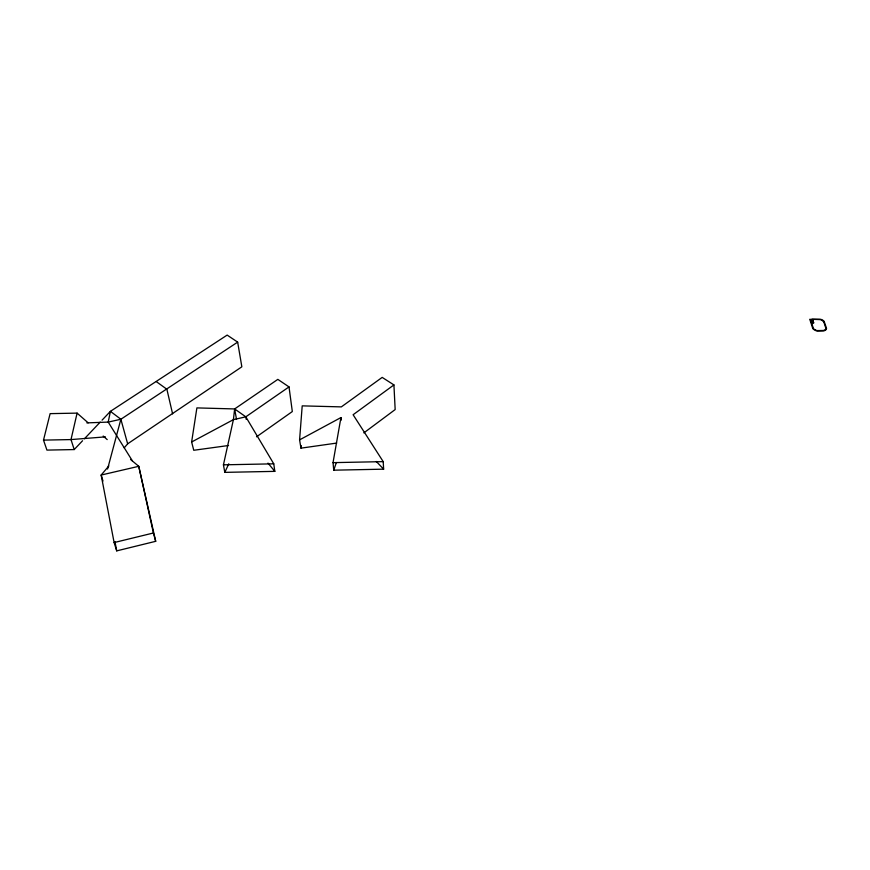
<?xml version="1.0" encoding="UTF-8"?>
<svg xmlns="http://www.w3.org/2000/svg" width="870" height="870" viewBox="0 0 870 870"><rect width="100%" height="100%" fill="white"/><g stroke="black" fill="none" stroke-linecap="round" stroke-linejoin="round"><path stroke-width="1.3" d="M336.679 443.08L300.966 448.148L301.161 445.538M300.966 448.148L299.584 439.872L302.205 405.866L341.344 406.888L382.18 377.395L393.925 384.921L395.165 409.563L363.845 432.89M256.552 436.805L292.32 411.553L289.014 386.911L277.845 379.374L234.639 408.943L233.399 419.655L223.438 464.83L224.797 472.366L274.822 471.366L273.767 463.83L245.808 416.828L234.639 408.943L196.892 407.899L191.628 442.003L193.76 450.279L228.549 445.505M393.925 384.921L353.111 414.74L383.202 461.633L383.637 469.169L333.754 470.181L333.025 462.644L340.942 417.567L299.584 439.872M77.093 413.119L71.003 439.578L74.211 449.562L46.936 450.105L43.5 440.122L50.123 413.642L77.093 413.119L88.142 422.82M107.575 469.039L120.876 419.253L237.662 342.127L227.157 335.091L110.414 411.347L102.062 420.166M333.754 470.181L336.353 462.535M224.797 472.366L228.788 463.808M108.848 465.972L101.159 475.042L114.122 542.565L116.721 550.873L155.697 541.314L138.754 466.309L130.576 459.469M124.225 447.843L127.651 443.82L241.849 366.814L237.662 342.127M74.211 449.562L82.563 440.742M84.423 438.784L100.202 422.124M191.628 442.003L233.399 419.655L245.808 416.828L289.014 386.911M114.122 542.565L153.414 532.995L155.697 541.314M127.651 443.82L120.876 419.253L108.206 422.091L86.869 422.885M105.433 436.87L71.003 439.578L43.5 440.122M223.438 464.83L273.767 463.83M333.025 462.644L383.202 461.633M822.792 320.747L821.356 319.975A4.111 2.599 12 0 0 819.747 319.594L811.547 319.279L820.214 319.236A4.698 2.98 12 0 1 821.595 319.605L823.248 320.497A4.665 2.958 12 0 1 824.118 321.334L826.5 328.262A4.654 2.969 12.2 0 1 826.326 329.154L826.174 329.436A5.34 3.393 12.1 0 1 825.423 330.187L824.76 330.556A4.709 3.001 12.2 0 1 823.564 330.904L817.43 331.024A4.654 2.969 12 0 1 816.016 330.73L813.548 329.382A4.85 3.088 12 0 1 812.776 328.501L809.774 319.29L810.405 319.279L813.374 328.381A4.317 2.751 12 0 0 814.048 329.164L816.19 330.328A4.1 2.61 12 0 0 817.419 330.589L823.292 330.48A4.078 2.599 12.2 0 0 824.325 330.176L824.901 329.85A4.665 2.969 12.1 0 0 825.554 329.197L825.684 328.958A4.024 2.566 12.2 0 0 825.847 328.186L823.738 321.737M156.393 381.68L166.877 389.238L172.597 413.87M120.876 419.253L110.414 411.347L108.206 422.091L132.479 461.002M103.193 436.055L107.206 439.589M376.308 461.47L383.637 469.169M267.993 463.101L274.822 471.366M102.997 481.056L101.159 475.042L138.754 466.309L153.414 532.995M114.938 541.618L116.721 550.873M234.639 408.943L236.509 419.296M245.808 416.828L246.253 419.416M340.942 417.567L341.192 420.156M822.65 320.671A4.111 2.599 12 0 1 823.607 321.672M812.982 320.432L811.928 320.454L812.982 320.432M813.363 321.617L812.297 321.639L813.363 321.617M813.744 322.813L812.678 322.835L813.744 322.813"/></g></svg>
